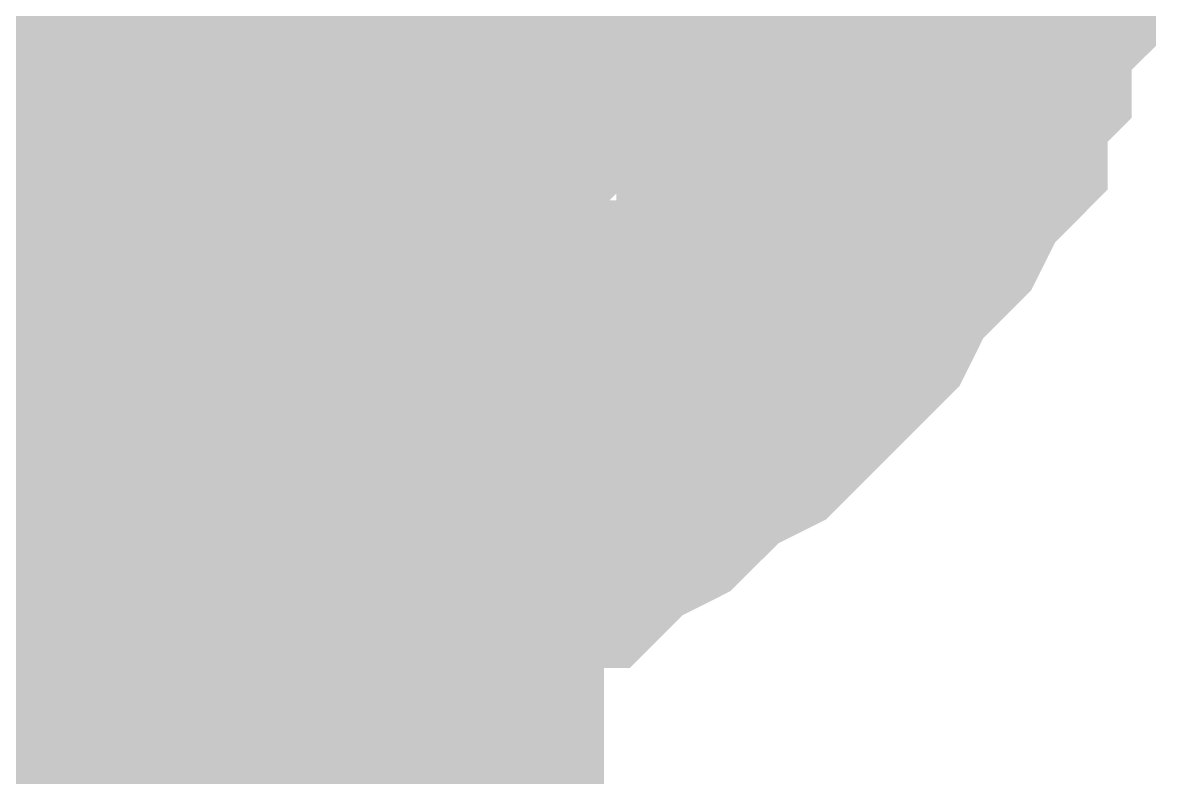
# Model space of a CAD drawing. Header units: inches. Extents: x 0 to 841, y 0 to 594.
# Drawn here: x 592.336 to 593.418, y 496.545 to 497.25 of the extents above; entities that cross this region are included whole.
import ezdxf

# ---------------------------------------------------------------- set-up
doc = ezdxf.new("R2010")
doc.units = ezdxf.units.IN
doc.layers.add('Sheet', color=255, linetype='Continuous')

msp = doc.modelspace()

# ---------------------------------------------------------------- linework, layer by layer
at = {"layer": 'Sheet'}
for points in [[(592.5044, 497.493, 0.7493, 0.7493, 0), (592.5044, 499.9859, 0.7493, 0.7493, 0)], [(570.0016, 497.493, 0.7493, 0.7493, 0), (577.5025, 497.493, 0.7493, 0.7493, 0), (592.5044, 497.493, 0.7493, 0.7493, 0)], [(592.5044, 497.493, 0.7493, 0.7493, 0), (592.5044, 491.9905, 0.7493, 0.7493, 0)], [(592.5044, 492.4846, 0.2997, 0.2997, 0), (592.5044, 497.493, 0.2997, 0.2997, 0)], [(593.2679, 497.4031, 0.2997, 0.2997, 0), (593.2679, 497.3807, 0.2997, 0.2997, 0), (593.2455, 497.3358, 0.2997, 0.2997, 0), (593.2455, 497.2908, 0.2997, 0.2997, 0), (593.223, 497.2684, 0.2997, 0.2997, 0), (593.223, 497.2235, 0.2997, 0.2997, 0), (593.2005, 497.201, 0.2997, 0.2997, 0), (593.2005, 497.1561, 0.2997, 0.2997, 0), (593.1781, 497.1336, 0.2997, 0.2997, 0), (593.1556, 497.0887, 0.2997, 0.2997, 0), (593.1332, 497.0662, 0.2997, 0.2997, 0), (593.1107, 497.0438, 0.2997, 0.2997, 0), (593.0883, 496.9989, 0.2997, 0.2997, 0), (593.0658, 496.9764, 0.2997, 0.2997, 0), (593.0433, 496.9539, 0.2997, 0.2997, 0), (593.0209, 496.9315, 0.2997, 0.2997, 0), (592.9984, 496.909, 0.2997, 0.2997, 0), (592.9535, 496.8866, 0.2997, 0.2997, 0), (592.9311, 496.8641, 0.2997, 0.2997, 0), (592.9086, 496.8417, 0.2997, 0.2997, 0), (592.8637, 496.8192, 0.2997, 0.2997, 0), (592.8412, 496.7967, 0.2997, 0.2997, 0), (592.7963, 496.7967, 0.2997, 0.2997, 0), (592.7738, 496.7743, 0.2997, 0.2997, 0), (592.7289, 496.7743, 0.2997, 0.2997, 0), (592.7065, 496.7518, 0.2997, 0.2997, 0), (592.6616, 496.7518, 0.2997, 0.2997, 0), (592.6166, 496.7294, 0.2997, 0.2997, 0), (592.5942, 496.7294, 0.2997, 0.2997, 0), (592.5493, 496.7294, 0.2997, 0.2997, 0), (592.5044, 496.7294, 0.2997, 0.2997, 0)], [(593.2679, 497.4031, 0.2997, 0.2997, 0), (593.2679, 497.3807, 0.2997, 0.2997, 0), (593.2455, 497.3358, 0.2997, 0.2997, 0), (593.2455, 497.2908, 0.2997, 0.2997, 0), (593.223, 497.2684, 0.2997, 0.2997, 0), (593.223, 497.2235, 0.2997, 0.2997, 0), (593.2005, 497.201, 0.2997, 0.2997, 0), (593.2005, 497.1561, 0.2997, 0.2997, 0), (593.1781, 497.1336, 0.2997, 0.2997, 0), (593.1556, 497.0887, 0.2997, 0.2997, 0), (593.1332, 497.0662, 0.2997, 0.2997, 0), (593.1107, 497.0438, 0.2997, 0.2997, 0), (593.0883, 496.9989, 0.2997, 0.2997, 0), (593.0658, 496.9764, 0.2997, 0.2997, 0), (593.0433, 496.9539, 0.2997, 0.2997, 0), (593.0209, 496.9315, 0.2997, 0.2997, 0), (592.9984, 496.909, 0.2997, 0.2997, 0), (592.9535, 496.8866, 0.2997, 0.2997, 0), (592.9311, 496.8641, 0.2997, 0.2997, 0), (592.9086, 496.8417, 0.2997, 0.2997, 0), (592.8637, 496.8192, 0.2997, 0.2997, 0), (592.8412, 496.7967, 0.2997, 0.2997, 0), (592.7963, 496.7967, 0.2997, 0.2997, 0), (592.7738, 496.7743, 0.2997, 0.2997, 0), (592.7289, 496.7743, 0.2997, 0.2997, 0), (592.7065, 496.7518, 0.2997, 0.2997, 0), (592.6616, 496.7518, 0.2997, 0.2997, 0), (592.6166, 496.7294, 0.2997, 0.2997, 0), (592.5942, 496.7294, 0.2997, 0.2997, 0), (592.5493, 496.7294, 0.2997, 0.2997, 0), (592.5044, 496.7294, 0.2997, 0.2997, 0)], [(593.2679, 497.4031, 0.2997, 0.2997, 0), (593.2679, 497.3807, 0.2997, 0.2997, 0), (593.2455, 497.3358, 0.2997, 0.2997, 0), (593.2455, 497.2908, 0.2997, 0.2997, 0), (593.223, 497.2684, 0.2997, 0.2997, 0), (593.223, 497.2235, 0.2997, 0.2997, 0), (593.2005, 497.201, 0.2997, 0.2997, 0), (593.2005, 497.1561, 0.2997, 0.2997, 0), (593.1781, 497.1336, 0.2997, 0.2997, 0), (593.1556, 497.0887, 0.2997, 0.2997, 0), (593.1332, 497.0662, 0.2997, 0.2997, 0), (593.1107, 497.0438, 0.2997, 0.2997, 0), (593.0883, 496.9989, 0.2997, 0.2997, 0), (593.0658, 496.9764, 0.2997, 0.2997, 0), (593.0433, 496.9539, 0.2997, 0.2997, 0), (593.0209, 496.9315, 0.2997, 0.2997, 0), (592.9984, 496.909, 0.2997, 0.2997, 0), (592.9535, 496.8866, 0.2997, 0.2997, 0), (592.9311, 496.8641, 0.2997, 0.2997, 0), (592.9086, 496.8417, 0.2997, 0.2997, 0), (592.8637, 496.8192, 0.2997, 0.2997, 0), (592.8412, 496.7967, 0.2997, 0.2997, 0), (592.7963, 496.7967, 0.2997, 0.2997, 0), (592.7738, 496.7743, 0.2997, 0.2997, 0), (592.7289, 496.7743, 0.2997, 0.2997, 0), (592.7065, 496.7518, 0.2997, 0.2997, 0), (592.6616, 496.7518, 0.2997, 0.2997, 0), (592.6166, 496.7294, 0.2997, 0.2997, 0), (592.5942, 496.7294, 0.2997, 0.2997, 0), (592.5493, 496.7294, 0.2997, 0.2997, 0), (592.5044, 496.7294, 0.2997, 0.2997, 0)], [(593.2679, 497.4031, 0.2997, 0.2997, 0), (593.2679, 497.3807, 0.2997, 0.2997, 0), (593.2455, 497.3358, 0.2997, 0.2997, 0), (593.2455, 497.2908, 0.2997, 0.2997, 0), (593.223, 497.2684, 0.2997, 0.2997, 0), (593.223, 497.2235, 0.2997, 0.2997, 0), (593.2005, 497.201, 0.2997, 0.2997, 0), (593.2005, 497.1561, 0.2997, 0.2997, 0), (593.1781, 497.1336, 0.2997, 0.2997, 0), (593.1556, 497.0887, 0.2997, 0.2997, 0), (593.1332, 497.0662, 0.2997, 0.2997, 0), (593.1107, 497.0438, 0.2997, 0.2997, 0), (593.0883, 496.9989, 0.2997, 0.2997, 0), (593.0658, 496.9764, 0.2997, 0.2997, 0), (593.0433, 496.9539, 0.2997, 0.2997, 0), (593.0209, 496.9315, 0.2997, 0.2997, 0), (592.9984, 496.909, 0.2997, 0.2997, 0), (592.9535, 496.8866, 0.2997, 0.2997, 0), (592.9311, 496.8641, 0.2997, 0.2997, 0), (592.9086, 496.8417, 0.2997, 0.2997, 0), (592.8637, 496.8192, 0.2997, 0.2997, 0), (592.8412, 496.7967, 0.2997, 0.2997, 0), (592.7963, 496.7967, 0.2997, 0.2997, 0), (592.7738, 496.7743, 0.2997, 0.2997, 0), (592.7289, 496.7743, 0.2997, 0.2997, 0), (592.7065, 496.7518, 0.2997, 0.2997, 0), (592.6616, 496.7518, 0.2997, 0.2997, 0), (592.6166, 496.7294, 0.2997, 0.2997, 0), (592.5942, 496.7294, 0.2997, 0.2997, 0), (592.5493, 496.7294, 0.2997, 0.2997, 0), (592.5044, 496.7294, 0.2997, 0.2997, 0)], [(592.9984, 497.4031, 0.2997, 0.2997, 0), (592.9984, 497.3807, 0.2997, 0.2997, 0), (592.976, 497.3582, 0.2997, 0.2997, 0), (592.976, 497.3358, 0.2997, 0.2997, 0), (592.976, 497.3133, 0.2997, 0.2997, 0), (592.9535, 497.2908, 0.2997, 0.2997, 0), (592.9535, 497.2684, 0.2997, 0.2997, 0), (592.9311, 497.2459, 0.2997, 0.2997, 0), (592.9311, 497.2235, 0.2997, 0.2997, 0), (592.9086, 497.201, 0.2997, 0.2997, 0), (592.9086, 497.1785, 0.2997, 0.2997, 0), (592.8861, 497.1561, 0.2997, 0.2997, 0), (592.8637, 497.1336, 0.2997, 0.2997, 0), (592.8412, 497.1336, 0.2997, 0.2997, 0), (592.8412, 497.1112, 0.2997, 0.2997, 0), (592.8188, 497.0887, 0.2997, 0.2997, 0), (592.7963, 497.0662, 0.2997, 0.2997, 0), (592.7738, 497.0662, 0.2997, 0.2997, 0), (592.7514, 497.0438, 0.2997, 0.2997, 0), (592.7289, 497.0438, 0.2997, 0.2997, 0), (592.7065, 497.0213, 0.2997, 0.2997, 0), (592.7065, 497.0213, 0.2997, 0.2997, 0), (592.684, 496.9989, 0.2997, 0.2997, 0), (592.6391, 496.9989, 0.2997, 0.2997, 0), (592.6166, 496.9989, 0.2997, 0.2997, 0), (592.5942, 496.9764, 0.2997, 0.2997, 0), (592.5717, 496.9764, 0.2997, 0.2997, 0), (592.5493, 496.9764, 0.2997, 0.2997, 0), (592.5268, 496.9764, 0.2997, 0.2997, 0), (592.5044, 496.9764, 0.2997, 0.2997, 0)], [(592.9984, 497.4031, 0.2997, 0.2997, 0), (592.9984, 497.3807, 0.2997, 0.2997, 0), (592.976, 497.3582, 0.2997, 0.2997, 0), (592.976, 497.3358, 0.2997, 0.2997, 0), (592.976, 497.3133, 0.2997, 0.2997, 0), (592.9535, 497.2908, 0.2997, 0.2997, 0), (592.9535, 497.2684, 0.2997, 0.2997, 0), (592.9311, 497.2459, 0.2997, 0.2997, 0), (592.9311, 497.2235, 0.2997, 0.2997, 0), (592.9086, 497.201, 0.2997, 0.2997, 0), (592.9086, 497.1785, 0.2997, 0.2997, 0), (592.8861, 497.1561, 0.2997, 0.2997, 0), (592.8637, 497.1336, 0.2997, 0.2997, 0), (592.8412, 497.1336, 0.2997, 0.2997, 0), (592.8412, 497.1112, 0.2997, 0.2997, 0), (592.8188, 497.0887, 0.2997, 0.2997, 0), (592.7963, 497.0662, 0.2997, 0.2997, 0), (592.7738, 497.0662, 0.2997, 0.2997, 0), (592.7514, 497.0438, 0.2997, 0.2997, 0), (592.7289, 497.0438, 0.2997, 0.2997, 0), (592.7065, 497.0213, 0.2997, 0.2997, 0), (592.7065, 497.0213, 0.2997, 0.2997, 0), (592.684, 496.9989, 0.2997, 0.2997, 0), (592.6391, 496.9989, 0.2997, 0.2997, 0), (592.6166, 496.9989, 0.2997, 0.2997, 0), (592.5942, 496.9764, 0.2997, 0.2997, 0), (592.5717, 496.9764, 0.2997, 0.2997, 0), (592.5493, 496.9764, 0.2997, 0.2997, 0), (592.5268, 496.9764, 0.2997, 0.2997, 0), (592.5044, 496.9764, 0.2997, 0.2997, 0)], [(592.9984, 497.4031, 0.2997, 0.2997, 0), (592.9984, 497.3807, 0.2997, 0.2997, 0), (592.976, 497.3582, 0.2997, 0.2997, 0), (592.976, 497.3358, 0.2997, 0.2997, 0), (592.976, 497.3133, 0.2997, 0.2997, 0), (592.9535, 497.2908, 0.2997, 0.2997, 0), (592.9535, 497.2684, 0.2997, 0.2997, 0), (592.9311, 497.2459, 0.2997, 0.2997, 0), (592.9311, 497.2235, 0.2997, 0.2997, 0), (592.9086, 497.201, 0.2997, 0.2997, 0), (592.9086, 497.1785, 0.2997, 0.2997, 0), (592.8861, 497.1561, 0.2997, 0.2997, 0), (592.8637, 497.1336, 0.2997, 0.2997, 0), (592.8412, 497.1336, 0.2997, 0.2997, 0), (592.8412, 497.1112, 0.2997, 0.2997, 0), (592.8188, 497.0887, 0.2997, 0.2997, 0), (592.7963, 497.0662, 0.2997, 0.2997, 0), (592.7738, 497.0662, 0.2997, 0.2997, 0), (592.7514, 497.0438, 0.2997, 0.2997, 0), (592.7289, 497.0438, 0.2997, 0.2997, 0), (592.7065, 497.0213, 0.2997, 0.2997, 0), (592.7065, 497.0213, 0.2997, 0.2997, 0), (592.684, 496.9989, 0.2997, 0.2997, 0), (592.6391, 496.9989, 0.2997, 0.2997, 0), (592.6166, 496.9989, 0.2997, 0.2997, 0), (592.5942, 496.9764, 0.2997, 0.2997, 0), (592.5717, 496.9764, 0.2997, 0.2997, 0), (592.5493, 496.9764, 0.2997, 0.2997, 0), (592.5268, 496.9764, 0.2997, 0.2997, 0), (592.5044, 496.9764, 0.2997, 0.2997, 0)], [(593.2455, 497.3358, 0.0991, 0.0991, 0), (593.2455, 497.2908, 0.0991, 0.0991, 0), (593.223, 497.2684, 0.0991, 0.0991, 0), (593.223, 497.2235, 0.0991, 0.0991, 0), (593.2005, 497.201, 0.0991, 0.0991, 0), (593.2005, 497.1561, 0.0991, 0.0991, 0), (593.1781, 497.1336, 0.0991, 0.0991, 0), (593.1556, 497.0887, 0.0991, 0.0991, 0), (593.1332, 497.0662, 0.0991, 0.0991, 0), (593.1107, 497.0438, 0.0991, 0.0991, 0), (593.0883, 496.9989, 0.0991, 0.0991, 0), (593.0658, 496.9764, 0.0991, 0.0991, 0), (593.0433, 496.9539, 0.0991, 0.0991, 0), (593.0209, 496.9315, 0.0991, 0.0991, 0), (592.9984, 496.909, 0.0991, 0.0991, 0), (592.9535, 496.8866, 0.0991, 0.0991, 0), (592.9311, 496.8641, 0.0991, 0.0991, 0), (592.9086, 496.8417, 0.0991, 0.0991, 0), (592.8637, 496.8192, 0.0991, 0.0991, 0), (592.8412, 496.7967, 0.0991, 0.0991, 0), (592.7963, 496.7967, 0.0991, 0.0991, 0), (592.7738, 496.7743, 0.0991, 0.0991, 0), (592.7289, 496.7743, 0.0991, 0.0991, 0), (592.7065, 496.7518, 0.0991, 0.0991, 0), (592.6616, 496.7518, 0.0991, 0.0991, 0), (592.6166, 496.7294, 0.0991, 0.0991, 0), (592.5942, 496.7294, 0.0991, 0.0991, 0), (592.5493, 496.7294, 0.0991, 0.0991, 0), (592.5044, 496.7294, 0.0991, 0.0991, 0)], [(593.2455, 497.3358, 0.0991, 0.0991, 0), (593.2455, 497.2908, 0.0991, 0.0991, 0), (593.223, 497.2684, 0.0991, 0.0991, 0), (593.223, 497.2235, 0.0991, 0.0991, 0), (593.2005, 497.201, 0.0991, 0.0991, 0), (593.2005, 497.1561, 0.0991, 0.0991, 0), (593.1781, 497.1336, 0.0991, 0.0991, 0), (593.1556, 497.0887, 0.0991, 0.0991, 0), (593.1332, 497.0662, 0.0991, 0.0991, 0), (593.1107, 497.0438, 0.0991, 0.0991, 0), (593.0883, 496.9989, 0.0991, 0.0991, 0), (593.0658, 496.9764, 0.0991, 0.0991, 0), (593.0433, 496.9539, 0.0991, 0.0991, 0), (593.0209, 496.9315, 0.0991, 0.0991, 0), (592.9984, 496.909, 0.0991, 0.0991, 0), (592.9535, 496.8866, 0.0991, 0.0991, 0), (592.9311, 496.8641, 0.0991, 0.0991, 0), (592.9086, 496.8417, 0.0991, 0.0991, 0), (592.8637, 496.8192, 0.0991, 0.0991, 0), (592.8412, 496.7967, 0.0991, 0.0991, 0), (592.7963, 496.7967, 0.0991, 0.0991, 0), (592.7738, 496.7743, 0.0991, 0.0991, 0), (592.7289, 496.7743, 0.0991, 0.0991, 0), (592.7065, 496.7518, 0.0991, 0.0991, 0), (592.6616, 496.7518, 0.0991, 0.0991, 0), (592.6166, 496.7294, 0.0991, 0.0991, 0), (592.5942, 496.7294, 0.0991, 0.0991, 0), (592.5493, 496.7294, 0.0991, 0.0991, 0), (592.5044, 496.7294, 0.0991, 0.0991, 0)], [(593.2455, 497.3358, 0.0991, 0.0991, 0), (593.2455, 497.2908, 0.0991, 0.0991, 0), (593.223, 497.2684, 0.0991, 0.0991, 0), (593.223, 497.2235, 0.0991, 0.0991, 0), (593.2005, 497.201, 0.0991, 0.0991, 0), (593.2005, 497.1561, 0.0991, 0.0991, 0), (593.1781, 497.1336, 0.0991, 0.0991, 0), (593.1556, 497.0887, 0.0991, 0.0991, 0), (593.1332, 497.0662, 0.0991, 0.0991, 0), (593.1107, 497.0438, 0.0991, 0.0991, 0), (593.0883, 496.9989, 0.0991, 0.0991, 0), (593.0658, 496.9764, 0.0991, 0.0991, 0), (593.0433, 496.9539, 0.0991, 0.0991, 0), (593.0209, 496.9315, 0.0991, 0.0991, 0), (592.9984, 496.909, 0.0991, 0.0991, 0), (592.9535, 496.8866, 0.0991, 0.0991, 0), (592.9311, 496.8641, 0.0991, 0.0991, 0), (592.9086, 496.8417, 0.0991, 0.0991, 0), (592.8637, 496.8192, 0.0991, 0.0991, 0), (592.8412, 496.7967, 0.0991, 0.0991, 0), (592.7963, 496.7967, 0.0991, 0.0991, 0), (592.7738, 496.7743, 0.0991, 0.0991, 0), (592.7289, 496.7743, 0.0991, 0.0991, 0), (592.7065, 496.7518, 0.0991, 0.0991, 0), (592.6616, 496.7518, 0.0991, 0.0991, 0), (592.6166, 496.7294, 0.0991, 0.0991, 0), (592.5942, 496.7294, 0.0991, 0.0991, 0), (592.5493, 496.7294, 0.0991, 0.0991, 0), (592.5044, 496.7294, 0.0991, 0.0991, 0)], [(593.2455, 497.3358, 0.0991, 0.0991, 0), (593.2455, 497.2908, 0.0991, 0.0991, 0), (593.223, 497.2684, 0.0991, 0.0991, 0), (593.223, 497.2235, 0.0991, 0.0991, 0), (593.2005, 497.201, 0.0991, 0.0991, 0), (593.2005, 497.1561, 0.0991, 0.0991, 0), (593.1781, 497.1336, 0.0991, 0.0991, 0), (593.1556, 497.0887, 0.0991, 0.0991, 0), (593.1332, 497.0662, 0.0991, 0.0991, 0), (593.1107, 497.0438, 0.0991, 0.0991, 0), (593.0883, 496.9989, 0.0991, 0.0991, 0), (593.0658, 496.9764, 0.0991, 0.0991, 0), (593.0433, 496.9539, 0.0991, 0.0991, 0), (593.0209, 496.9315, 0.0991, 0.0991, 0), (592.9984, 496.909, 0.0991, 0.0991, 0), (592.9535, 496.8866, 0.0991, 0.0991, 0), (592.9311, 496.8641, 0.0991, 0.0991, 0), (592.9086, 496.8417, 0.0991, 0.0991, 0), (592.8637, 496.8192, 0.0991, 0.0991, 0), (592.8412, 496.7967, 0.0991, 0.0991, 0), (592.7963, 496.7967, 0.0991, 0.0991, 0), (592.7738, 496.7743, 0.0991, 0.0991, 0), (592.7289, 496.7743, 0.0991, 0.0991, 0), (592.7065, 496.7518, 0.0991, 0.0991, 0), (592.6616, 496.7518, 0.0991, 0.0991, 0), (592.6166, 496.7294, 0.0991, 0.0991, 0), (592.5942, 496.7294, 0.0991, 0.0991, 0), (592.5493, 496.7294, 0.0991, 0.0991, 0), (592.5044, 496.7294, 0.0991, 0.0991, 0)], [(592.976, 497.3133, 0.0991, 0.0991, 0), (592.9535, 497.2908, 0.0991, 0.0991, 0), (592.9535, 497.2684, 0.0991, 0.0991, 0), (592.9311, 497.2459, 0.0991, 0.0991, 0), (592.9311, 497.2235, 0.0991, 0.0991, 0), (592.9086, 497.201, 0.0991, 0.0991, 0), (592.9086, 497.1785, 0.0991, 0.0991, 0), (592.8861, 497.1561, 0.0991, 0.0991, 0), (592.8637, 497.1336, 0.0991, 0.0991, 0), (592.8412, 497.1336, 0.0991, 0.0991, 0), (592.8412, 497.1112, 0.0991, 0.0991, 0), (592.8188, 497.0887, 0.0991, 0.0991, 0), (592.7963, 497.0662, 0.0991, 0.0991, 0), (592.7738, 497.0662, 0.0991, 0.0991, 0), (592.7514, 497.0438, 0.0991, 0.0991, 0), (592.7289, 497.0438, 0.0991, 0.0991, 0), (592.7065, 497.0213, 0.0991, 0.0991, 0), (592.7065, 497.0213, 0.0991, 0.0991, 0), (592.684, 496.9989, 0.0991, 0.0991, 0), (592.6391, 496.9989, 0.0991, 0.0991, 0), (592.6166, 496.9989, 0.0991, 0.0991, 0), (592.5942, 496.9764, 0.0991, 0.0991, 0), (592.5717, 496.9764, 0.0991, 0.0991, 0), (592.5493, 496.9764, 0.0991, 0.0991, 0), (592.5268, 496.9764, 0.0991, 0.0991, 0), (592.5044, 496.9764, 0.0991, 0.0991, 0)], [(592.976, 497.3133, 0.0991, 0.0991, 0), (592.9535, 497.2908, 0.0991, 0.0991, 0), (592.9535, 497.2684, 0.0991, 0.0991, 0), (592.9311, 497.2459, 0.0991, 0.0991, 0), (592.9311, 497.2235, 0.0991, 0.0991, 0), (592.9086, 497.201, 0.0991, 0.0991, 0), (592.9086, 497.1785, 0.0991, 0.0991, 0), (592.8861, 497.1561, 0.0991, 0.0991, 0), (592.8637, 497.1336, 0.0991, 0.0991, 0), (592.8412, 497.1336, 0.0991, 0.0991, 0), (592.8412, 497.1112, 0.0991, 0.0991, 0), (592.8188, 497.0887, 0.0991, 0.0991, 0), (592.7963, 497.0662, 0.0991, 0.0991, 0), (592.7738, 497.0662, 0.0991, 0.0991, 0), (592.7514, 497.0438, 0.0991, 0.0991, 0), (592.7289, 497.0438, 0.0991, 0.0991, 0), (592.7065, 497.0213, 0.0991, 0.0991, 0), (592.7065, 497.0213, 0.0991, 0.0991, 0), (592.684, 496.9989, 0.0991, 0.0991, 0), (592.6391, 496.9989, 0.0991, 0.0991, 0), (592.6166, 496.9989, 0.0991, 0.0991, 0), (592.5942, 496.9764, 0.0991, 0.0991, 0), (592.5717, 496.9764, 0.0991, 0.0991, 0), (592.5493, 496.9764, 0.0991, 0.0991, 0), (592.5268, 496.9764, 0.0991, 0.0991, 0), (592.5044, 496.9764, 0.0991, 0.0991, 0)], [(592.976, 497.3133, 0.0991, 0.0991, 0), (592.9535, 497.2908, 0.0991, 0.0991, 0), (592.9535, 497.2684, 0.0991, 0.0991, 0), (592.9311, 497.2459, 0.0991, 0.0991, 0), (592.9311, 497.2235, 0.0991, 0.0991, 0), (592.9086, 497.201, 0.0991, 0.0991, 0), (592.9086, 497.1785, 0.0991, 0.0991, 0), (592.8861, 497.1561, 0.0991, 0.0991, 0), (592.8637, 497.1336, 0.0991, 0.0991, 0), (592.8412, 497.1336, 0.0991, 0.0991, 0), (592.8412, 497.1112, 0.0991, 0.0991, 0), (592.8188, 497.0887, 0.0991, 0.0991, 0), (592.7963, 497.0662, 0.0991, 0.0991, 0), (592.7738, 497.0662, 0.0991, 0.0991, 0), (592.7514, 497.0438, 0.0991, 0.0991, 0), (592.7289, 497.0438, 0.0991, 0.0991, 0), (592.7065, 497.0213, 0.0991, 0.0991, 0), (592.7065, 497.0213, 0.0991, 0.0991, 0), (592.684, 496.9989, 0.0991, 0.0991, 0), (592.6391, 496.9989, 0.0991, 0.0991, 0), (592.6166, 496.9989, 0.0991, 0.0991, 0), (592.5942, 496.9764, 0.0991, 0.0991, 0), (592.5717, 496.9764, 0.0991, 0.0991, 0), (592.5493, 496.9764, 0.0991, 0.0991, 0), (592.5268, 496.9764, 0.0991, 0.0991, 0), (592.5044, 496.9764, 0.0991, 0.0991, 0)], [(592.5044, 496.9764, 0.2997, 0.2997, 0), (592.4819, 496.9764, 0.2997, 0.2997, 0), (592.4594, 496.9764, 0.2997, 0.2997, 0), (592.4145, 496.9764, 0.2997, 0.2997, 0), (592.3921, 496.9764, 0.2997, 0.2997, 0), (592.3696, 496.9989, 0.2997, 0.2997, 0), (592.3471, 496.9989, 0.2997, 0.2997, 0), (592.3247, 496.9989, 0.2997, 0.2997, 0), (592.3022, 497.0213, 0.2997, 0.2997, 0), (592.2798, 497.0213, 0.2997, 0.2997, 0), (592.2573, 497.0438, 0.2997, 0.2997, 0), (592.2349, 497.0438, 0.2997, 0.2997, 0), (592.2124, 497.0662, 0.2997, 0.2997, 0), (592.1899, 497.0662, 0.2997, 0.2997, 0), (592.1675, 497.0887, 0.2997, 0.2997, 0)], [(592.5044, 496.9764, 0.2997, 0.2997, 0), (592.4819, 496.9764, 0.2997, 0.2997, 0), (592.4594, 496.9764, 0.2997, 0.2997, 0), (592.4145, 496.9764, 0.2997, 0.2997, 0), (592.3921, 496.9764, 0.2997, 0.2997, 0), (592.3696, 496.9989, 0.2997, 0.2997, 0), (592.3471, 496.9989, 0.2997, 0.2997, 0), (592.3247, 496.9989, 0.2997, 0.2997, 0), (592.3022, 497.0213, 0.2997, 0.2997, 0), (592.2798, 497.0213, 0.2997, 0.2997, 0), (592.2573, 497.0438, 0.2997, 0.2997, 0), (592.2349, 497.0438, 0.2997, 0.2997, 0), (592.2124, 497.0662, 0.2997, 0.2997, 0), (592.1899, 497.0662, 0.2997, 0.2997, 0), (592.1675, 497.0887, 0.2997, 0.2997, 0)], [(592.5044, 496.9764, 0.2997, 0.2997, 0), (592.4819, 496.9764, 0.2997, 0.2997, 0), (592.4594, 496.9764, 0.2997, 0.2997, 0), (592.4145, 496.9764, 0.2997, 0.2997, 0), (592.3921, 496.9764, 0.2997, 0.2997, 0), (592.3696, 496.9989, 0.2997, 0.2997, 0), (592.3471, 496.9989, 0.2997, 0.2997, 0), (592.3247, 496.9989, 0.2997, 0.2997, 0), (592.3022, 497.0213, 0.2997, 0.2997, 0), (592.2798, 497.0213, 0.2997, 0.2997, 0), (592.2573, 497.0438, 0.2997, 0.2997, 0), (592.2349, 497.0438, 0.2997, 0.2997, 0), (592.2124, 497.0662, 0.2997, 0.2997, 0), (592.1899, 497.0662, 0.2997, 0.2997, 0), (592.1675, 497.0887, 0.2997, 0.2997, 0)], [(592.5044, 496.9764, 0.0991, 0.0991, 0), (592.4819, 496.9764, 0.0991, 0.0991, 0), (592.4594, 496.9764, 0.0991, 0.0991, 0), (592.4145, 496.9764, 0.0991, 0.0991, 0), (592.3921, 496.9764, 0.0991, 0.0991, 0), (592.3696, 496.9989, 0.0991, 0.0991, 0), (592.3471, 496.9989, 0.0991, 0.0991, 0), (592.3247, 496.9989, 0.0991, 0.0991, 0), (592.3022, 497.0213, 0.0991, 0.0991, 0), (592.2798, 497.0213, 0.0991, 0.0991, 0)], [(592.5044, 496.9764, 0.0991, 0.0991, 0), (592.4819, 496.9764, 0.0991, 0.0991, 0), (592.4594, 496.9764, 0.0991, 0.0991, 0), (592.4145, 496.9764, 0.0991, 0.0991, 0), (592.3921, 496.9764, 0.0991, 0.0991, 0), (592.3696, 496.9989, 0.0991, 0.0991, 0), (592.3471, 496.9989, 0.0991, 0.0991, 0), (592.3247, 496.9989, 0.0991, 0.0991, 0), (592.3022, 497.0213, 0.0991, 0.0991, 0), (592.2798, 497.0213, 0.0991, 0.0991, 0)], [(592.5044, 496.9764, 0.0991, 0.0991, 0), (592.4819, 496.9764, 0.0991, 0.0991, 0), (592.4594, 496.9764, 0.0991, 0.0991, 0), (592.4145, 496.9764, 0.0991, 0.0991, 0), (592.3921, 496.9764, 0.0991, 0.0991, 0), (592.3696, 496.9989, 0.0991, 0.0991, 0), (592.3471, 496.9989, 0.0991, 0.0991, 0), (592.3247, 496.9989, 0.0991, 0.0991, 0), (592.3022, 497.0213, 0.0991, 0.0991, 0), (592.2798, 497.0213, 0.0991, 0.0991, 0)], [(592.5044, 496.7294, 0.2997, 0.2997, 0), (592.4594, 496.7294, 0.2997, 0.2997, 0), (592.4145, 496.7294, 0.2997, 0.2997, 0), (592.3921, 496.7294, 0.2997, 0.2997, 0), (592.3471, 496.7518, 0.2997, 0.2997, 0), (592.3022, 496.7518, 0.2997, 0.2997, 0), (592.2798, 496.7743, 0.2997, 0.2997, 0), (592.2349, 496.7743, 0.2997, 0.2997, 0), (592.2124, 496.7967, 0.2997, 0.2997, 0), (592.1675, 496.7967, 0.2997, 0.2997, 0)], [(592.5044, 496.7294, 0.2997, 0.2997, 0), (592.4594, 496.7294, 0.2997, 0.2997, 0), (592.4145, 496.7294, 0.2997, 0.2997, 0), (592.3921, 496.7294, 0.2997, 0.2997, 0), (592.3471, 496.7518, 0.2997, 0.2997, 0), (592.3022, 496.7518, 0.2997, 0.2997, 0), (592.2798, 496.7743, 0.2997, 0.2997, 0), (592.2349, 496.7743, 0.2997, 0.2997, 0), (592.2124, 496.7967, 0.2997, 0.2997, 0), (592.1675, 496.7967, 0.2997, 0.2997, 0)], [(592.5044, 496.7294, 0.2997, 0.2997, 0), (592.4594, 496.7294, 0.2997, 0.2997, 0), (592.4145, 496.7294, 0.2997, 0.2997, 0), (592.3921, 496.7294, 0.2997, 0.2997, 0), (592.3471, 496.7518, 0.2997, 0.2997, 0), (592.3022, 496.7518, 0.2997, 0.2997, 0), (592.2798, 496.7743, 0.2997, 0.2997, 0), (592.2349, 496.7743, 0.2997, 0.2997, 0), (592.2124, 496.7967, 0.2997, 0.2997, 0), (592.1675, 496.7967, 0.2997, 0.2997, 0)], [(592.5044, 496.7294, 0.2997, 0.2997, 0), (592.4594, 496.7294, 0.2997, 0.2997, 0), (592.4145, 496.7294, 0.2997, 0.2997, 0), (592.3921, 496.7294, 0.2997, 0.2997, 0), (592.3471, 496.7518, 0.2997, 0.2997, 0), (592.3022, 496.7518, 0.2997, 0.2997, 0), (592.2798, 496.7743, 0.2997, 0.2997, 0), (592.2349, 496.7743, 0.2997, 0.2997, 0), (592.2124, 496.7967, 0.2997, 0.2997, 0), (592.1675, 496.7967, 0.2997, 0.2997, 0)], [(592.5044, 496.7294, 0.0991, 0.0991, 0), (592.4594, 496.7294, 0.0991, 0.0991, 0), (592.4145, 496.7294, 0.0991, 0.0991, 0), (592.3921, 496.7294, 0.0991, 0.0991, 0), (592.3471, 496.7518, 0.0991, 0.0991, 0), (592.3022, 496.7518, 0.0991, 0.0991, 0), (592.2798, 496.7743, 0.0991, 0.0991, 0)], [(592.5044, 496.7294, 0.0991, 0.0991, 0), (592.4594, 496.7294, 0.0991, 0.0991, 0), (592.4145, 496.7294, 0.0991, 0.0991, 0), (592.3921, 496.7294, 0.0991, 0.0991, 0), (592.3471, 496.7518, 0.0991, 0.0991, 0), (592.3022, 496.7518, 0.0991, 0.0991, 0), (592.2798, 496.7743, 0.0991, 0.0991, 0)], [(592.5044, 496.7294, 0.0991, 0.0991, 0), (592.4594, 496.7294, 0.0991, 0.0991, 0), (592.4145, 496.7294, 0.0991, 0.0991, 0), (592.3921, 496.7294, 0.0991, 0.0991, 0), (592.3471, 496.7518, 0.0991, 0.0991, 0), (592.3022, 496.7518, 0.0991, 0.0991, 0), (592.2798, 496.7743, 0.0991, 0.0991, 0)], [(592.5044, 496.7294, 0.0991, 0.0991, 0), (592.4594, 496.7294, 0.0991, 0.0991, 0), (592.4145, 496.7294, 0.0991, 0.0991, 0), (592.3921, 496.7294, 0.0991, 0.0991, 0), (592.3471, 496.7518, 0.0991, 0.0991, 0), (592.3022, 496.7518, 0.0991, 0.0991, 0), (592.2798, 496.7743, 0.0991, 0.0991, 0)]]:
    msp.add_lwpolyline(points, format="xyseb", dxfattribs=at)
msp.add_lwpolyline([(592.2459, 497.4996, 0.508, 0.508, 1), (592.7539, 497.4996, 0.508, 0.508, 1)], format="xyseb", close=True, dxfattribs=at)

doc.saveas('drawing.dxf')
